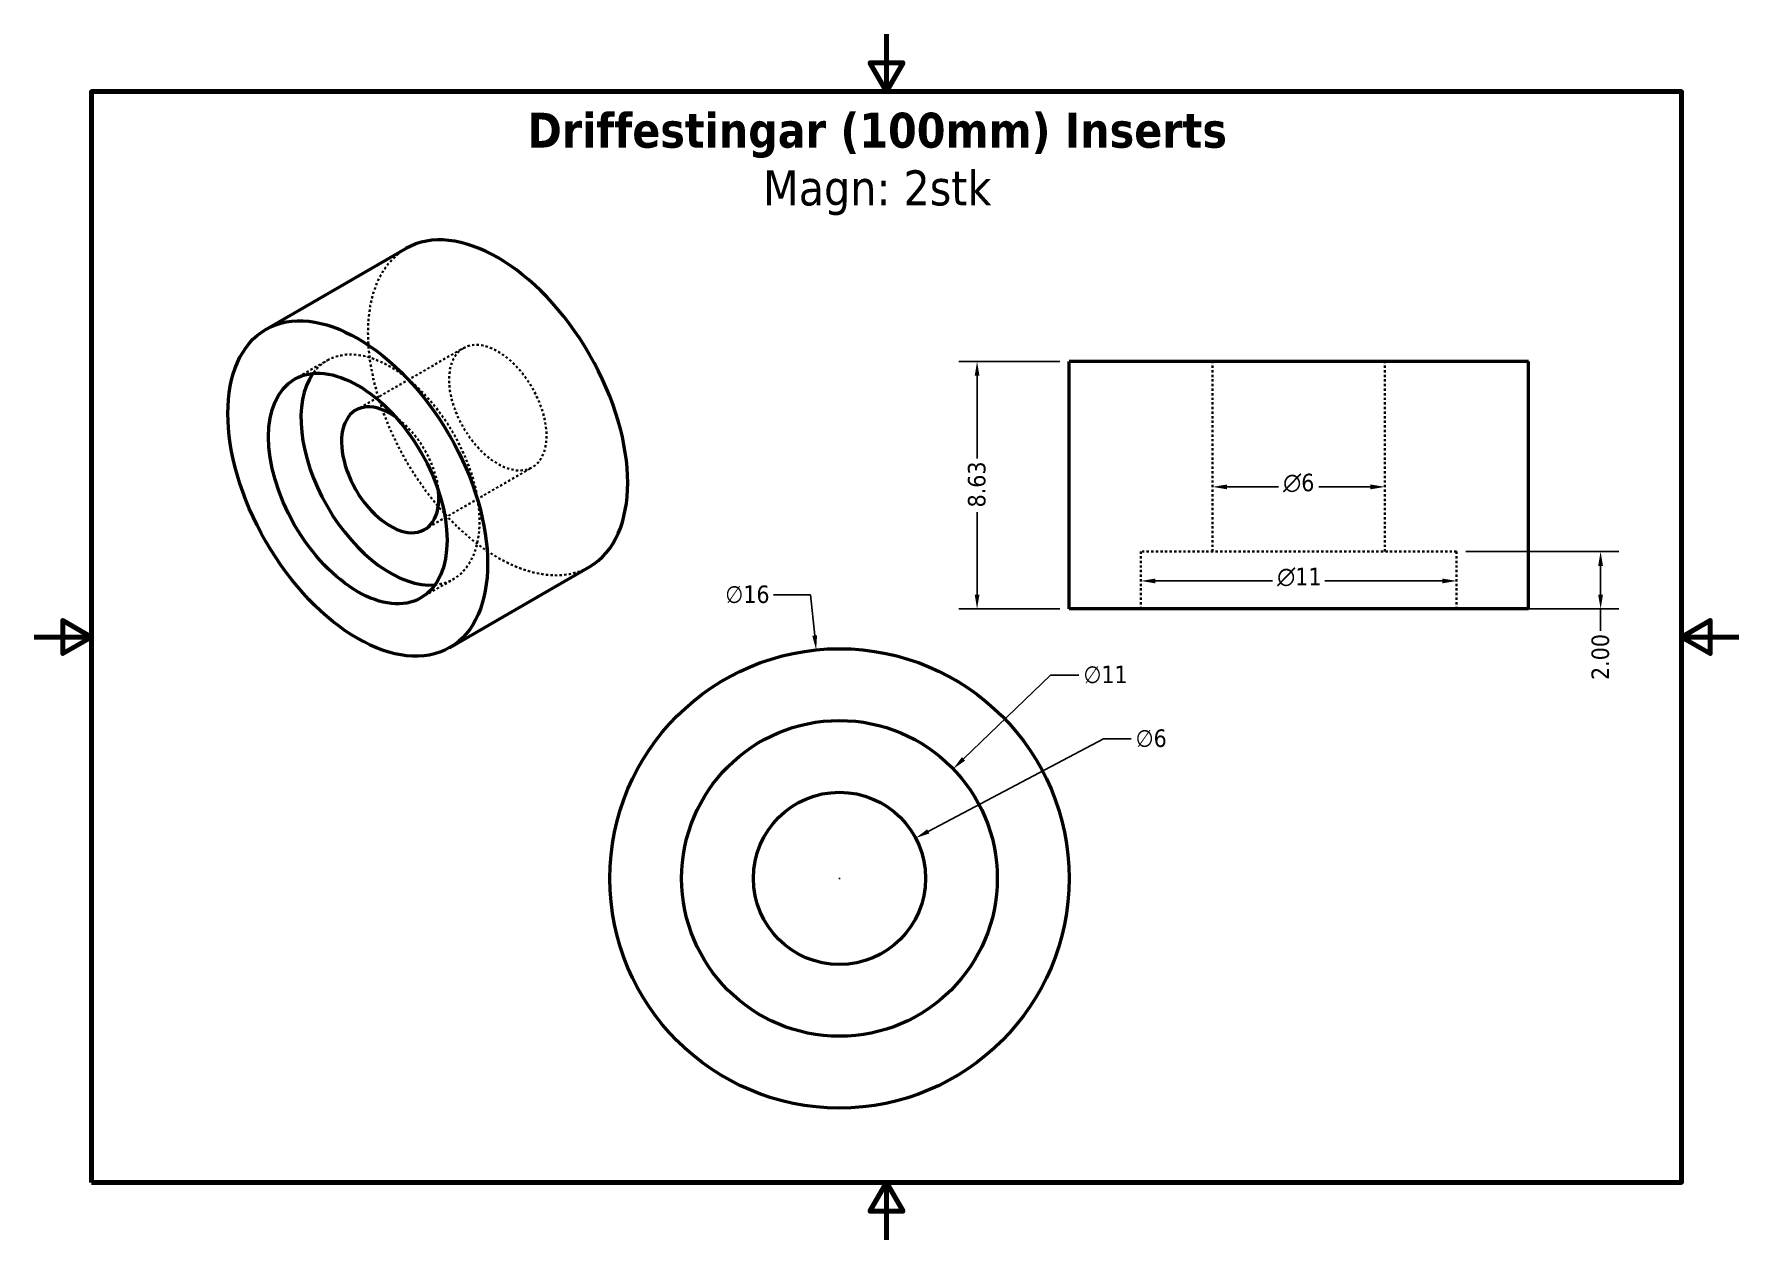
# Model space of a CAD drawing. Header units: millimetres. Extents: x 0 to 74.3, y 0 to 52.5.
import ezdxf

# ---------------------------------------------------------------- set-up
doc = ezdxf.new("R2010")
doc.units = ezdxf.units.MM
doc.header["$LTSCALE"] = 0.25
doc.linetypes.add('DASHED', pattern=[0.2067, 0.1654, -0.0413])
for name, color, linetype, lineweight in [('Border (ANSI)', 7, 'Continuous', 70), ('Dimension (ANSI)', 7, 'Continuous', 25), ('Hidden (ANSI)', 7, 'DASHED', 35), ('Symbol (ANSI)', 7, 'Continuous', 25), ('Visible (ANSI)', 7, 'Continuous', 50)]:
    doc.layers.add(name, color=color, linetype=linetype, lineweight=lineweight)
doc.styles.add('Note Text (ANSI)', font='tahoma.ttf')
doc.dimstyles.new('Default - mm (ANSI)', dxfattribs={"dimscale": 0.25, "dimtxt": 3.048, "dimasz": 2.5, "dimexe": 3.175, "dimexo": 1.6002, "dimgap": 0.8, "dimtad": 0, "dimtoh": 1, "dimzin": 4, "dimdsep": 46, "dimtxsty": 'Note Text (ANSI)', "dimcen": 0.09, "dimdle": 10, "dimclrd": 256, "dimclre": 256, "dimclrt": 256, "dimadec": 1, "dimazin": 1, "dimtfac": 1, "dimtofl": 0, "dimtmove": 0, "dimatfit": 3, "dimfxl": 0, "dimtolj": 1, "dimtzin": 4, "dimlwd": -1, "dimlwe": -1, "dimarcsym": 0})

# ---------------------------------------------------------------- blocks, each defined once
blk = doc.blocks.new('Borders Default Border')
at = {"layer": 'Border (ANSI)', "flags": 128}
for points in [[(148.5, 210), (148.5, 200), (145.61, 205), (151.39, 205), (148.5, 200)], [(10, 10), (10, 200), (287, 200), (287, 10), (10, 10)], [(0, 105), (10, 105), (5, 107.89), (5, 102.11), (10, 105)], [(297, 105), (287, 105), (292, 107.89), (292, 102.11), (287, 105)], [(148.5, 0), (148.5, 10), (145.61, 5), (151.39, 5), (148.5, 10)]]:
    blk.add_lwpolyline(points, dxfattribs=at)
blk = doc.blocks.new('*D5')
at = {"layer": 'Defpoints', "color": 0, "transparency": 16777216}
for p in [(51.329, 32.786), (58.829, 32.786), (58.829, 32.786)]:
    blk.add_point(p, dxfattribs=at)
at = {"layer": 'Dimension (ANSI)', "transparency": 16777216}
for p, q in [((51.954, 32.786), (54.199, 32.786)), ((58.204, 32.786), (55.96, 32.786))]:
    blk.add_line(p, q, dxfattribs=at)
for points in [[(51.954, 32.89), (51.954, 32.681), (51.329, 32.786)], [(58.204, 32.89), (58.204, 32.681), (58.829, 32.786)]]:
    blk.add_solid(points, dxfattribs=at)
at = {"layer": 'Dimension (ANSI)', "transparency": 16777216, "insert": (54.399, 33.359), "char_height": 0.762, "attachment_point": 1, "style": 'Note Text (ANSI)'}
blk.add_mtext('\\A1;{\\fAIGDT|b0|i0;\\ln}\\fTahoma|b0|i0;6', dxfattribs=at)
blk = doc.blocks.new('*D6')
at = {"layer": 'Defpoints', "color": 0, "transparency": 16777216}
for p in [(48.204, 28.691), (61.954, 28.691), (61.954, 28.691)]:
    blk.add_point(p, dxfattribs=at)
at = {"layer": 'Dimension (ANSI)', "transparency": 16777216}
for p, q in [((48.829, 28.691), (53.938, 28.691)), ((61.329, 28.691), (56.22, 28.691))]:
    blk.add_line(p, q, dxfattribs=at)
for points in [[(48.829, 28.795), (48.829, 28.587), (48.204, 28.691)], [(61.329, 28.795), (61.329, 28.587), (61.954, 28.691)]]:
    blk.add_solid(points, dxfattribs=at)
at = {"layer": 'Dimension (ANSI)', "transparency": 16777216, "insert": (54.138, 29.264), "char_height": 0.762, "attachment_point": 1, "style": 'Note Text (ANSI)'}
blk.add_mtext('\\A1;{\\fAIGDT|b0|i0;\\ln}\\fTahoma|b0|i0;11', dxfattribs=at)
blk = doc.blocks.new('*D7')
at = {"layer": 'Defpoints', "color": 0, "transparency": 16777216}
for p in [(61.954, 29.97), (68.226, 29.97), (61.954, 27.47)]:
    blk.add_point(p, dxfattribs=at)
at = {"layer": 'Dimension (ANSI)', "transparency": 16777216}
for p, q in [((62.354, 29.97), (69.019, 29.97)), ((68.226, 29.345), (68.226, 28.095)), ((62.354, 27.47), (69.019, 27.47)), ((68.226, 27.47), (68.226, 26.513))]:
    blk.add_line(p, q, dxfattribs=at)
for points in [[(68.121, 29.345), (68.33, 29.345), (68.226, 29.97)], [(68.121, 28.095), (68.33, 28.095), (68.226, 27.47)]]:
    blk.add_solid(points, dxfattribs=at)
at = {"layer": 'Dimension (ANSI)', "transparency": 16777216, "insert": (67.829, 24.378), "char_height": 0.762, "attachment_point": 1, "rotation": 90, "style": 'Note Text (ANSI)'}
blk.add_mtext('\\A1;2.00', dxfattribs=at)
blk = doc.blocks.new('*D8')
at = {"layer": 'Defpoints', "color": 0, "transparency": 16777216}
for p in [(45.079, 38.251), (41.07, 27.47), (45.079, 27.47)]:
    blk.add_point(p, dxfattribs=at)
at = {"layer": 'Dimension (ANSI)', "transparency": 16777216}
for p, q in [((44.679, 38.251), (40.276, 38.251)), ((41.07, 37.626), (41.07, 34.029)), ((41.07, 28.095), (41.07, 31.692)), ((44.679, 27.47), (40.276, 27.47))]:
    blk.add_line(p, q, dxfattribs=at)
for points in [[(40.966, 37.626), (41.174, 37.626), (41.07, 38.251)], [(40.966, 28.095), (41.174, 28.095), (41.07, 27.47)]]:
    blk.add_solid(points, dxfattribs=at)
at = {"layer": 'Dimension (ANSI)', "transparency": 16777216, "insert": (40.672, 31.892), "char_height": 0.762, "attachment_point": 1, "rotation": 90, "style": 'Note Text (ANSI)'}
blk.add_mtext('\\A1;8.63', dxfattribs=at)
blk = doc.blocks.new('*D9')
at = {"layer": 'Defpoints', "color": 0, "transparency": 16777216}
for p in [(34.061, 25.689), (36.094, 5.793)]:
    blk.add_point(p, dxfattribs=at)
at = {"layer": 'Dimension (ANSI)', "transparency": 16777216}
for p, q in [((32.199, 28.083), (33.817, 28.083)), ((33.817, 28.083), (33.998, 26.311)), ((35.055, 15.741), (35.1, 15.741)), ((35.077, 15.719), (35.077, 15.764))]:
    blk.add_line(p, q, dxfattribs=at)
blk.add_solid([(34.101, 26.322), (33.894, 26.301), (34.061, 25.689)], dxfattribs=at)
at = {"layer": 'Dimension (ANSI)', "transparency": 16777216, "insert": (30.104, 28.493), "char_height": 0.762, "attachment_point": 1, "style": 'Note Text (ANSI)'}
blk.add_mtext('\\A1;∅16', dxfattribs=at)
blk = doc.blocks.new('*D10')
at = {"layer": 'Defpoints', "color": 0, "transparency": 16777216}
for p in [(38.393, 17.494), (31.762, 13.989)]:
    blk.add_point(p, dxfattribs=at)
at = {"layer": 'Dimension (ANSI)', "transparency": 16777216}
for p, q in [((46.569, 21.815), (38.945, 17.786)), ((47.776, 21.815), (46.569, 21.815)), ((35.055, 15.741), (35.1, 15.741)), ((35.077, 15.719), (35.077, 15.764))]:
    blk.add_line(p, q, dxfattribs=at)
blk.add_solid([(38.897, 17.878), (38.994, 17.694), (38.393, 17.494)], dxfattribs=at)
at = {"layer": 'Dimension (ANSI)', "transparency": 16777216, "insert": (47.976, 22.226), "char_height": 0.762, "attachment_point": 1, "style": 'Note Text (ANSI)'}
blk.add_mtext('\\A1;∅6', dxfattribs=at)
blk = doc.blocks.new('*D11')
at = {"layer": 'Defpoints', "color": 0, "transparency": 16777216}
for p in [(40.03, 20.509), (30.124, 10.973)]:
    blk.add_point(p, dxfattribs=at)
at = {"layer": 'Dimension (ANSI)', "transparency": 16777216}
for p, q in [((44.271, 24.592), (40.481, 20.943)), ((45.503, 24.592), (44.271, 24.592)), ((35.055, 15.741), (35.1, 15.741)), ((35.077, 15.719), (35.077, 15.764))]:
    blk.add_line(p, q, dxfattribs=at)
blk.add_solid([(40.408, 21.018), (40.553, 20.868), (40.03, 20.509)], dxfattribs=at)
at = {"layer": 'Dimension (ANSI)', "transparency": 16777216, "insert": (45.703, 25.002), "char_height": 0.762, "attachment_point": 1, "style": 'Note Text (ANSI)'}
blk.add_mtext('\\A1;∅11', dxfattribs=at)

msp = doc.modelspace()

# ---------------------------------------------------------------- linework, layer by layer
at = {"layer": 'Hidden (ANSI)'}
for p, q in [((14.011, 36.128), (18.696, 38.833)), ((11.347, 37.477), (12.761, 38.293)), ((51.329, 29.97), (51.329, 38.251)), ((58.829, 29.97), (58.829, 38.251)), ((17.011, 30.932), (21.696, 33.637)), ((61.954, 29.97), (48.204, 29.97)), ((48.204, 27.47), (48.204, 29.97)), ((61.954, 27.47), (61.954, 29.97)), ((16.847, 27.951), (18.261, 28.767))]:
    msp.add_line(p, q, dxfattribs=at)
for centre, major_axis, start_param, end_param in [((20.196, 36.235), (4, -6.928), 3.141593, 6.283185), ((15.511, 33.53), (-2.75, 4.763), 2.881542, 6.543236), ((15.511, 33.53), (-1.5, 2.598), 4.03748, 5.387298)]:
    msp.add_ellipse(centre, major_axis=major_axis, ratio=0.57735, start_param=start_param, end_param=end_param, dxfattribs=at)
msp.add_ellipse((20.196, 36.235), major_axis=(-1.5, 2.598), ratio=0.57735, dxfattribs=at)
at = {"layer": 'Visible (ANSI)'}
for p, q in [((10.097, 39.642), (16.196, 43.163)), ((65.079, 38.251), (45.079, 38.251)), ((45.079, 27.47), (45.079, 38.251)), ((65.079, 27.47), (65.079, 38.251)), ((18.097, 25.785), (24.196, 29.307)), ((65.079, 27.47), (45.079, 27.47))]:
    msp.add_line(p, q, dxfattribs=at)
for radius in [10, 6.875, 3.75]:
    msp.add_circle((35.077, 15.741), radius, dxfattribs=at)
for centre, major_axis, start_param, end_param in [((20.196, 36.235), (-4, 6.928), 3.141593, 6.283185), ((15.511, 33.53), (2.75, -4.763), 3.401644, 6.023134), ((15.511, 33.53), (-1.5, 2.598), 5.387298, 10.320665)]:
    msp.add_ellipse(centre, major_axis=major_axis, ratio=0.57735, start_param=start_param, end_param=end_param, dxfattribs=at)
for major_axis in [(-4, 6.928), (-2.75, 4.763)]:
    msp.add_ellipse((14.097, 32.714), major_axis=major_axis, ratio=0.57735, dxfattribs=at)

# ---------------------------------------------------------------- block references
at = {"xscale": 0.25, "yscale": 0.25, "zscale": 0.25}
msp.add_blockref('Borders Default Border', (0, 0), dxfattribs=at)

# ---------------------------------------------------------------- texts
at = {"layer": 'Symbol (ANSI)', "insert": (36.722, 49.08), "char_height": 1.525, "width": 36.90414, "attachment_point": 2, "line_spacing_factor": 0.987884, "style": 'Note Text (ANSI)'}
msp.add_mtext('\\fTahoma|b1|i0;{\\H1.5250;Driffestingar (100mm) Inserts}\\fTahoma|b0|i0;{\\H1.5250;\\P}\\fTahoma|b0|i0;{\\H1.5250;Magn: 2stk}', dxfattribs=at)

# ---------------------------------------------------------------- dimensions: what is measured, and where the dimension line sits
at = {"layer": 'Dimension (ANSI)'}
for base, p1, p2, angle, override, picture, middle in [((41.07, 27.47), (45.079, 38.251), (45.079, 27.47), 270, {"dimgap": 0.8, "dimtoh": 0, "dimdec": 2, "dimlfac": 0.8, "dimtol": 0, "dimlim": 0, "dimtp": 0, "dimtm": 0, "dimtdec": 2, "dimatfit": 1}, '*D8', (41.07, 32.861)), ((68.226, 29.97), (61.954, 27.47), (61.954, 29.97), 90, {"dimgap": 0.8, "dimtoh": 0, "dimdec": 2, "dimlfac": 0.8, "dimtol": 0, "dimlim": 0, "dimtp": 0, "dimtm": 0, "dimtdec": 2, "dimatfit": 2}, '*D7', (68.226, 25.345))]:
    dim = msp.add_linear_dim(base=base, p1=p1, p2=p2, angle=angle, dimstyle='Default - mm (ANSI)', override=override, dxfattribs=at)
    dim.commit()
    dim.dimension.update_dxf_attribs({"geometry": picture, "text_midpoint": middle, "dimtype": 160})
for base, p1, p2, picture, middle in [((58.829, 32.786), (51.329, 32.786), (58.829, 32.786), '*D5', (55.079, 32.786)), ((61.954, 28.691), (48.204, 28.691), (61.954, 28.691), '*D6', (55.079, 28.691))]:
    dim = msp.add_linear_dim(base=base, p1=p1, p2=p2, text='{\\fAIGDT|b0|i0;\\ln}\\fTahoma|b0|i0;<>', dimstyle='Default - mm (ANSI)', override={"dimgap": 0.8, "dimtoh": 0, "dimdec": 0, "dimlfac": 0.8, "dimse1": 1, "dimse2": 1, "dimtol": 0, "dimlim": 0, "dimtp": 0, "dimtm": 0, "dimtdec": 2, "dimatfit": 1}, dxfattribs=at)
    dim.commit()
    dim.dimension.update_dxf_attribs({"geometry": picture, "text_midpoint": middle, "dimtype": 160})
for p1, p2, picture, middle in [((36.094, 5.793), (34.061, 25.689), '*D9', (31.052, 28.083)), ((30.124, 10.973), (40.03, 20.509), '*D11', (46.626, 24.592)), ((31.762, 13.989), (38.393, 17.494), '*D10', (48.637, 21.815))]:
    dim = msp.add_diameter_dim_2p(p1=p1, p2=p2, dimstyle='Default - mm (ANSI)', override={"dimgap": 0.8, "dimtih": 1, "dimdec": 0, "dimlfac": 0.8, "dimtol": 0, "dimlim": 0, "dimtp": 0, "dimtm": 0, "dimtdec": 2}, dxfattribs=at)
    dim.commit()
    dim.dimension.update_dxf_attribs({"geometry": picture, "text_midpoint": middle, "dimtype": 163})

doc.saveas('drawing.dxf')
